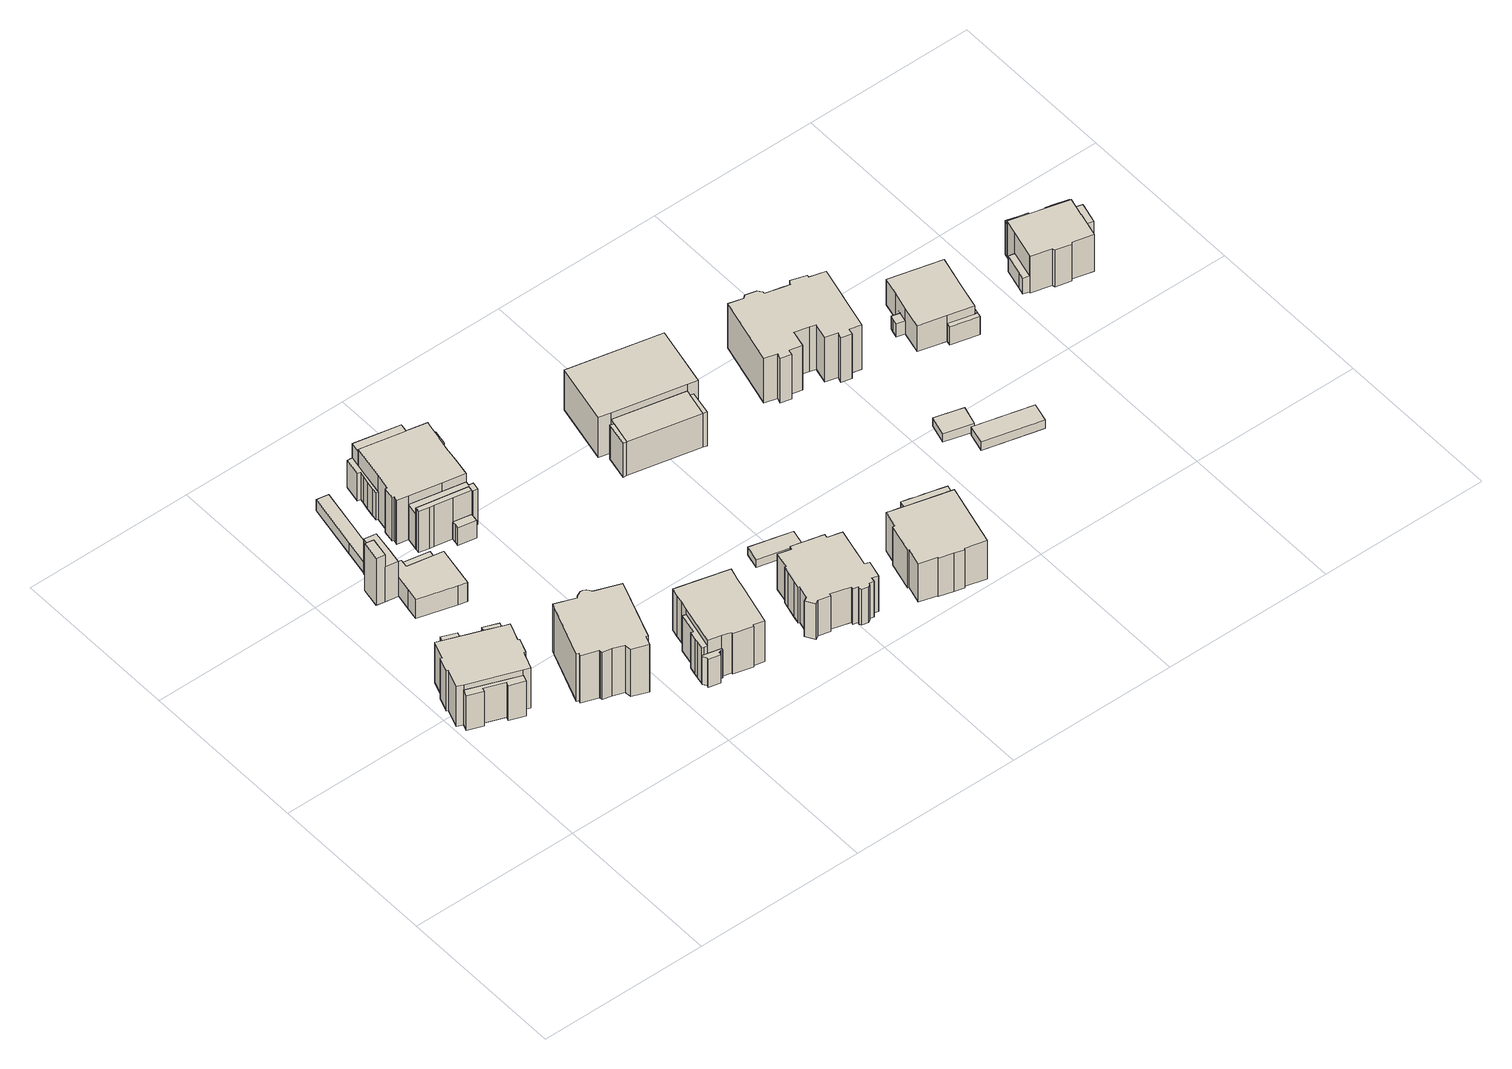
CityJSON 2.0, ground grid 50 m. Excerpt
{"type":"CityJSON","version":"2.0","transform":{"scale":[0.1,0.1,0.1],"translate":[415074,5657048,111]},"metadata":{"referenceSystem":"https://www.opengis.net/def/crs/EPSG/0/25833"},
"CityObjects":{
"building1":{"type":"Building","attributes":{"Gemeindeschluessel":14612000,"Geometrietyp2DReferenz":"3000","function":"31001_9998","roofType":"9999"},"children":["building1-1","building1-2","building1-3","building1-4","building1-5"]},
"building1-1":{"type":"BuildingPart","attributes":{"Dachtyp_tdc":"tdcFreeFormRoof","Dachneigung":75.84,"QualitaetDacherkennung":31,"Geometrietyp2DReferenz":"3000","measuredHeight":14.49,"roofType":"5000"},"parents":["building1"],"geometry":[{"type":"Solid","lod":"1","boundaries":[[[[0,1,2,3,4,5,6,7]],[[8,9,10,11,12,13,14,15]],[[7,9,8,0]],[[6,10,9,7]],[[5,11,10,6]],[[4,12,11,5]],[[3,13,12,4]],[[2,14,13,3]],[[1,15,14,2]],[[0,8,15,1]]]]}]},
"building1-2":{"type":"BuildingPart","attributes":{"Dachtyp_tdc":"tdcGableRoof","Dachneigung":42.17,"QualitaetDacherkennung":32,"Geometrietyp2DReferenz":"3000","measuredHeight":14.57,"roofType":"3100"},"parents":["building1"],"geometry":[{"type":"Solid","lod":"1","boundaries":[[[[16,17,18,19,20]],[[21,22,23,24,25]],[[20,21,25,16]],[[19,22,21,20]],[[18,23,22,19]],[[17,24,23,18]],[[16,25,24,17]]]]}]},
"building1-3":{"type":"BuildingPart","attributes":{"Dachtyp_tdc":"tdcGableRoof","Dachneigung":38.59,"QualitaetDacherkennung":28,"Geometrietyp2DReferenz":"3000","measuredHeight":14.34,"roofType":"3100"},"parents":["building1"],"geometry":[{"type":"Solid","lod":"1","boundaries":[[[[26,27,28,29,30]],[[31,32,33,34,35]],[[29,32,31,30]],[[28,33,32,29]],[[27,34,33,28]],[[26,35,34,27]],[[30,31,35,26]]]]}]},
"building1-4":{"type":"BuildingPart","attributes":{"Dachtyp_tdc":"tdcHipRoof","Dachneigung":42.54,"QualitaetDacherkennung":45,"Geometrietyp2DReferenz":"3000","measuredHeight":18.27,"roofType":"3200"},"parents":["building1"],"geometry":[{"type":"Solid","lod":"1","boundaries":[[[[36,37,38,39,40,41,42,43,44,45,46,47,48,49,50,51,52,53]],[[13,54,55,56,57,58,59,25,24,32,31,60,61,62,63,64,65,14]],[[53,54,13,36]],[[52,55,54,53]],[[51,56,55,52]],[[50,57,56,51]],[[49,58,57,50]],[[48,59,58,49]],[[47,25,59,48]],[[46,24,25,47]],[[45,32,24,46]],[[44,31,32,45]],[[43,60,31,44]],[[42,61,60,43]],[[41,62,61,42]],[[40,63,62,41]],[[39,64,63,40]],[[38,65,64,39]],[[37,14,65,38]],[[36,13,14,37]]]]}]},
"building1-5":{"type":"BuildingPart","attributes":{"Dachtyp_tdc":"tdcPolyFlatRoof","Dachneigung":17.8,"QualitaetDacherkennung":16,"Geometrietyp2DReferenz":"3000","measuredHeight":11.38,"roofType":"2100"},"parents":["building1"],"geometry":[{"type":"Solid","lod":"1","boundaries":[[[[66,67,68,69]],[[33,32,24,23]],[[69,32,33,66]],[[68,24,32,69]],[[67,23,24,68]],[[66,33,23,67]]]]}]},
"building2":{"type":"Building","attributes":{"Gemeindeschluessel":14612000,"Geometrietyp2DReferenz":"3000","function":"31001_9998","roofType":"9999"},"children":["building2-1","building2-2"]},
"building2-1":{"type":"BuildingPart","attributes":{"Dachtyp_tdc":"tdcFreeFormRoof","Dachneigung":65.59,"QualitaetDacherkennung":6,"Geometrietyp2DReferenz":"3000","measuredHeight":14.45,"roofType":"5000"},"parents":["building2"],"geometry":[{"type":"Solid","lod":"1","boundaries":[[[[70,71,72,73,74,75]],[[76,77,78,79,80,81]],[[75,77,76,70]],[[74,78,77,75]],[[73,79,78,74]],[[72,80,79,73]],[[71,81,80,72]],[[70,76,81,71]]]]}]},
"building2-2":{"type":"BuildingPart","attributes":{"Dachtyp_tdc":"tdcFreeFormRoof","Dachneigung":66.12,"QualitaetDacherkennung":8,"Geometrietyp2DReferenz":"3000","measuredHeight":18.22,"roofType":"5000"},"parents":["building2"],"geometry":[{"type":"Solid","lod":"1","boundaries":[[[[82,83,84,85]],[[86,87,80,79]],[[85,87,86,82]],[[84,80,87,85]],[[83,79,80,84]],[[82,86,79,83]]]]}]},
"building3":{"type":"Building","attributes":{"Dachtyp_tdc":"tdcFreeFormRoof","Gemeindeschluessel":14612000,"Dachneigung":43.68,"QualitaetDacherkennung":38,"Geometrietyp2DReferenz":"3000","measuredHeight":11.25,"function":"31001_9998","roofType":"5000"},"geometry":[{"type":"Solid","lod":"1","boundaries":[[[[88,89,90,91,92,93,94,95,96,97]],[[98,99,100,101,102,103,104,105,106,107]],[[97,99,98,88]],[[96,100,99,97]],[[95,101,100,96]],[[94,102,101,95]],[[93,103,102,94]],[[92,104,103,93]],[[91,105,104,92]],[[90,106,105,91]],[[89,107,106,90]],[[88,98,107,89]]]]}]},
"building4":{"type":"Building","attributes":{"Dachtyp_tdc":"tdcFreeFormRoof","Gemeindeschluessel":14612000,"Dachneigung":24.76,"QualitaetDacherkennung":10,"Geometrietyp2DReferenz":"3000","measuredHeight":20.24,"function":"31001_9998","roofType":"5000"},"geometry":[{"type":"Solid","lod":"1","boundaries":[[[[108,109,110,111,112,113,114,115,116,117,118,119,120,121,122,123,124,125,126,127,128]],[[129,130,131,132,133,134,135,136,137,138,139,140,141,142,143,144,145,146,147,148,149]],[[128,130,129,108]],[[127,131,130,128]],[[126,132,131,127]],[[125,133,132,126]],[[124,134,133,125]],[[123,135,134,124]],[[122,136,135,123]],[[121,137,136,122]],[[120,138,137,121]],[[119,139,138,120]],[[118,140,139,119]],[[117,141,140,118]],[[116,142,141,117]],[[115,143,142,116]],[[114,144,143,115]],[[113,145,144,114]],[[112,146,145,113]],[[111,147,146,112]],[[110,148,147,111]],[[109,149,148,110]],[[108,129,149,109]]]]}]},
"building5":{"type":"Building","attributes":{"Dachtyp_tdc":"tdcFreeFormRoof","Gemeindeschluessel":14612000,"Dachneigung":47.02,"QualitaetDacherkennung":16,"Geometrietyp2DReferenz":"3000","measuredHeight":5.21,"function":"31001_9998","roofType":"5000"},"geometry":[{"type":"Solid","lod":"1","boundaries":[[[[150,151,152,153]],[[154,155,156,157]],[[153,155,154,150]],[[152,156,155,153]],[[151,157,156,152]],[[150,154,157,151]]]]}]},
"building6":{"type":"Building","attributes":{"Dachtyp_tdc":"tdcFreeFormRoof","Gemeindeschluessel":14612000,"Dachneigung":10.35,"QualitaetDacherkennung":6,"Geometrietyp2DReferenz":"3000","measuredHeight":5.7,"function":"31001_9998","roofType":"5000"},"geometry":[{"type":"Solid","lod":"1","boundaries":[[[[158,159,160,161,162,163]],[[164,165,166,167,168,169]],[[163,165,164,158]],[[162,166,165,163]],[[161,167,166,162]],[[160,168,167,161]],[[159,169,168,160]],[[158,164,169,159]]]]}]},
"building7":{"type":"Building","attributes":{"Gemeindeschluessel":14612000,"Geometrietyp2DReferenz":"3000","function":"31001_9998","roofType":"9999"},"children":["building7-1","building7-2","building7-3","building7-4","building7-5","building7-6","building7-7"]},
"building7-1":{"type":"BuildingPart","attributes":{"Dachtyp_tdc":"tdcGableRoof","Dachneigung":52.93,"QualitaetDacherkennung":70,"Geometrietyp2DReferenz":"3000","measuredHeight":14.33,"roofType":"3100"},"parents":["building7"],"geometry":[{"type":"Solid","lod":"1","boundaries":[[[[170,171,172,173]],[[174,175,176,177]],[[173,175,174,170]],[[172,176,175,173]],[[171,177,176,172]],[[170,174,177,171]]]]}]},
"building7-2":{"type":"BuildingPart","attributes":{"Dachtyp_tdc":"tdcPolyFlatRoof","Dachneigung":0,"QualitaetDacherkennung":36,"Geometrietyp2DReferenz":"3000","measuredHeight":6.25,"roofType":"1000"},"parents":["building7"],"geometry":[{"type":"Solid","lod":"1","boundaries":[[[[178,179,180,181,182]],[[183,184,185,186,187]],[[182,184,183,178]],[[181,185,184,182]],[[180,186,185,181]],[[179,187,186,180]],[[178,183,187,179]]]]}]},
"building7-3":{"type":"BuildingPart","attributes":{"Dachtyp_tdc":"tdcPolyFlatRoof","Dachneigung":29.19,"QualitaetDacherkennung":24,"Geometrietyp2DReferenz":"3000","measuredHeight":10.11,"roofType":"2100"},"parents":["building7"],"geometry":[{"type":"Solid","lod":"1","boundaries":[[[[188,189,190,191,192,193,194,195,196,197]],[[198,199,200,201,202,203,204,205,206,207]],[[197,199,198,188]],[[196,200,199,197]],[[195,201,200,196]],[[194,202,201,195]],[[193,203,202,194]],[[192,204,203,193]],[[191,205,204,192]],[[190,206,205,191]],[[189,207,206,190]],[[188,198,207,189]]]]}]},
"building7-4":{"type":"BuildingPart","attributes":{"Dachtyp_tdc":"tdcFreeFormRoof","Dachneigung":68.99,"QualitaetDacherkennung":18,"Geometrietyp2DReferenz":"3000","measuredHeight":16.87,"roofType":"5000"},"parents":["building7"],"geometry":[{"type":"Solid","lod":"1","boundaries":[[[[208,209,210,211,212,213,214,215]],[[216,217,218,219,220,221,222,223]],[[215,217,216,208]],[[214,218,217,215]],[[213,219,218,214]],[[212,220,219,213]],[[211,221,220,212]],[[210,222,221,211]],[[209,223,222,210]],[[208,216,223,209]]]]}]},
"building7-5":{"type":"BuildingPart","attributes":{"Dachtyp_tdc":"tdcFreeFormRoof","Dachneigung":80.33,"QualitaetDacherkennung":15,"Geometrietyp2DReferenz":"3000","measuredHeight":16.98,"roofType":"5000"},"parents":["building7"],"geometry":[{"type":"Solid","lod":"1","boundaries":[[[[224,225,226,227,228,229,230,231]],[[186,232,233,234,235,221,220,187]],[[231,232,186,224]],[[230,233,232,231]],[[229,234,233,230]],[[228,235,234,229]],[[227,221,235,228]],[[226,220,221,227]],[[225,187,220,226]],[[224,186,187,225]]]]}]},
"building7-6":{"type":"BuildingPart","attributes":{"Dachtyp_tdc":"tdcFreeFormRoof","Dachneigung":76.17,"QualitaetDacherkennung":14,"Geometrietyp2DReferenz":"3000","measuredHeight":17.91,"roofType":"5000"},"parents":["building7"],"geometry":[{"type":"Solid","lod":"1","boundaries":[[[[236,237,238,239,240]],[[241,242,243,244,198]],[[240,242,241,236]],[[239,243,242,240]],[[238,244,243,239]],[[237,198,244,238]],[[236,241,198,237]]]]}]},
"building7-7":{"type":"BuildingPart","attributes":{"Dachtyp_tdc":"tdcGableRoof","Dachneigung":25.13,"QualitaetDacherkennung":25,"Geometrietyp2DReferenz":"3000","measuredHeight":18.78,"roofType":"3100"},"parents":["building7"],"geometry":[{"type":"Solid","lod":"1","boundaries":[[[[245,246,247,248,249,250,251,252,253,254,255,256,257,258,259,260,261,262,263,264]],[[265,266,267,268,269,270,199,244,271,243,272,174,177,273,274,275,223,276,222,277]],[[264,266,265,245]],[[263,267,266,264]],[[262,268,267,263]],[[261,269,268,262]],[[260,270,269,261]],[[259,199,270,260]],[[258,244,199,259]],[[257,271,244,258]],[[256,243,271,257]],[[255,272,243,256]],[[254,174,272,255]],[[253,177,174,254]],[[252,273,177,253]],[[251,274,273,252]],[[250,275,274,251]],[[249,223,275,250]],[[248,276,223,249]],[[247,222,276,248]],[[246,277,222,247]],[[245,265,277,246]]]]}]},
"building8":{"type":"Building","attributes":{"Gemeindeschluessel":14612000,"Geometrietyp2DReferenz":"3000","function":"31001_9998","roofType":"9999"},"children":["building8-1","building8-2","building8-3","building8-4"]},
"building8-1":{"type":"BuildingPart","attributes":{"Dachtyp_tdc":"tdcPolyFlatRoof","Dachneigung":54.36,"QualitaetDacherkennung":29,"Geometrietyp2DReferenz":"3000","measuredHeight":13.69,"roofType":"2100"},"parents":["building8"],"geometry":[{"type":"Solid","lod":"1","boundaries":[[[[278,279,280,281,282,283,284,285,286,287]],[[288,289,290,291,292,293,294,295,296,297]],[[287,289,288,278]],[[286,290,289,287]],[[285,291,290,286]],[[284,292,291,285]],[[283,293,292,284]],[[282,294,293,283]],[[281,295,294,282]],[[280,296,295,281]],[[279,297,296,280]],[[278,288,297,279]]]]}]},
"building8-2":{"type":"BuildingPart","attributes":{"Dachtyp_tdc":"tdcPolyFlatRoof","Dachneigung":32.15,"QualitaetDacherkennung":42,"Geometrietyp2DReferenz":"3000","measuredHeight":10.55,"roofType":"2100"},"parents":["building8"],"geometry":[{"type":"Solid","lod":"1","boundaries":[[[[298,299,300,301,302,303,304,305,306,307]],[[308,309,310,311,312,313,314,315,316,317]],[[307,309,308,298]],[[306,310,309,307]],[[305,311,310,306]],[[304,312,311,305]],[[303,313,312,304]],[[302,314,313,303]],[[301,315,314,302]],[[300,316,315,301]],[[299,317,316,300]],[[298,308,317,299]]]]}]},
"building8-3":{"type":"BuildingPart","attributes":{"Dachtyp_tdc":"tdcCutTentRoof","Dachneigung":39.38,"QualitaetDacherkennung":23,"Geometrietyp2DReferenz":"3000","measuredHeight":17.39,"roofType":"9999"},"parents":["building8"],"geometry":[{"type":"Solid","lod":"1","boundaries":[[[[318,319,320,321,322,323,324,325,326,327,328,329,330,331,332]],[[333,334,335,336,337,338,339,313,340,341,342,343,344,288,297]],[[332,334,333,318]],[[331,335,334,332]],[[330,336,335,331]],[[329,337,336,330]],[[328,338,337,329]],[[327,339,338,328]],[[326,313,339,327]],[[325,340,313,326]],[[324,341,340,325]],[[323,342,341,324]],[[322,343,342,323]],[[321,344,343,322]],[[320,288,344,321]],[[319,297,288,320]],[[318,333,297,319]]]]}]},
"building8-4":{"type":"BuildingPart","attributes":{"Dachtyp_tdc":"tdcFreeFormRoof","Dachneigung":82.64,"QualitaetDacherkennung":33,"Geometrietyp2DReferenz":"3000","measuredHeight":17.27,"roofType":"5000"},"parents":["building8"],"geometry":[{"type":"Solid","lod":"1","boundaries":[[[[345,346,347,348,349,350,351,352,353]],[[354,355,356,357,341,340,358,312,359]],[[353,355,354,345]],[[352,356,355,353]],[[351,357,356,352]],[[350,341,357,351]],[[349,340,341,350]],[[348,358,340,349]],[[347,312,358,348]],[[346,359,312,347]],[[345,354,359,346]]]]}]},
"building9":{"type":"Building","attributes":{"Dachtyp_tdc":"tdcFreeFormRoof","Gemeindeschluessel":14612000,"Dachneigung":0.402,"QualitaetDacherkennung":56,"Geometrietyp2DReferenz":"3000","measuredHeight":15.93,"function":"31001_9998","roofType":"5000"},"geometry":[{"type":"Solid","lod":"1","boundaries":[[[[360,361,362,363,364,365,366,367,368,369,370,371,372,373,374,375,376,377,378,379,380,381,382,383,384,385,386,387,388,389,390]],[[391,392,393,394,395,396,397,398,399,400,401,402,403,404,405,406,407,408,409,410,411,412,413,414,415,416,417,418,419,420,421]],[[390,392,391,360]],[[389,393,392,390]],[[388,394,393,389]],[[387,395,394,388]],[[386,396,395,387]],[[385,397,396,386]],[[384,398,397,385]],[[383,399,398,384]],[[382,400,399,383]],[[381,401,400,382]],[[380,402,401,381]],[[379,403,402,380]],[[378,404,403,379]],[[377,405,404,378]],[[376,406,405,377]],[[375,407,406,376]],[[374,408,407,375]],[[373,409,408,374]],[[372,410,409,373]],[[371,411,410,372]],[[370,412,411,371]],[[369,413,412,370]],[[368,414,413,369]],[[367,415,414,368]],[[366,416,415,367]],[[365,417,416,366]],[[364,418,417,365]],[[363,419,418,364]],[[362,420,419,363]],[[361,421,420,362]],[[360,391,421,361]]]]}]},
"building10":{"type":"Building","attributes":{"Dachtyp_tdc":"tdcPolyFlatRoof","Gemeindeschluessel":14612000,"Dachneigung":0,"QualitaetDacherkennung":64,"Geometrietyp2DReferenz":"3000","measuredHeight":2.63,"function":"31001_9998","roofType":"1000"},"geometry":[{"type":"Solid","lod":"1","boundaries":[[[[422,423,424,425]],[[426,427,428,429]],[[425,427,426,422]],[[424,428,427,425]],[[423,429,428,424]],[[422,426,429,423]]]]}]},
"building11":{"type":"Building","attributes":{"Gemeindeschluessel":14612000,"Geometrietyp2DReferenz":"3000","function":"31001_9998","roofType":"9999"},"children":["building11-1","building11-2","building11-3","building11-4"]},
"building11-1":{"type":"BuildingPart","attributes":{"Dachtyp_tdc":"tdcPolyFlatRoof","Dachneigung":21.01,"QualitaetDacherkennung":64,"Geometrietyp2DReferenz":"3000","measuredHeight":12.29,"roofType":"2100"},"parents":["building11"],"geometry":[{"type":"Solid","lod":"1","boundaries":[[[[430,431,432,433]],[[434,435,436,437]],[[433,435,434,430]],[[432,436,435,433]],[[431,437,436,432]],[[430,434,437,431]]]]}]},
"building11-2":{"type":"BuildingPart","attributes":{"Dachtyp_tdc":"tdcPolyFlatRoof","Dachneigung":0,"QualitaetDacherkennung":72,"Geometrietyp2DReferenz":"3000","measuredHeight":11.99,"roofType":"1000"},"parents":["building11"],"geometry":[{"type":"Solid","lod":"1","boundaries":[[[[438,439,440,441,442,443]],[[444,436,435,445,446,447]],[[443,436,444,438]],[[442,435,436,443]],[[441,445,435,442]],[[440,446,445,441]],[[439,447,446,440]],[[438,444,447,439]]]]}]},
"building11-3":{"type":"BuildingPart","attributes":{"Dachtyp_tdc":"tdcPolyFlatRoof","Dachneigung":33.06,"QualitaetDacherkennung":38,"Geometrietyp2DReferenz":"3000","measuredHeight":12.42,"roofType":"2100"},"parents":["building11"],"geometry":[{"type":"Solid","lod":"1","boundaries":[[[[448,449,450,451]],[[452,446,445,453]],[[451,446,452,448]],[[450,445,446,451]],[[449,453,445,450]],[[448,452,453,449]]]]}]},
"building11-4":{"type":"BuildingPart","attributes":{"Dachtyp_tdc":"tdcCutTentRoof","Dachneigung":44.75,"QualitaetDacherkennung":45,"Geometrietyp2DReferenz":"3000","measuredHeight":17.63,"roofType":"9999"},"parents":["building11"],"geometry":[{"type":"Solid","lod":"1","boundaries":[[[[454,455,456,457,458,459]],[[444,447,460,461,462,463]],[[459,447,444,454]],[[458,460,447,459]],[[457,461,460,458]],[[456,462,461,457]],[[455,463,462,456]],[[454,444,463,455]]]]}]},
"building12":{"type":"Building","attributes":{"Gemeindeschluessel":14612000,"Geometrietyp2DReferenz":"3000","function":"31001_9998","roofType":"9999"},"children":["building12-1","building12-2"]},
"building12-1":{"type":"BuildingPart","attributes":{"Dachtyp_tdc":"tdcFreeFormRoof","Dachneigung":63.85,"QualitaetDacherkennung":12,"Geometrietyp2DReferenz":"3000","measuredHeight":13.63,"roofType":"5000"},"parents":["building12"],"geometry":[{"type":"Solid","lod":"1","boundaries":[[[[464,465,466,467,468,469,470,471]],[[472,473,474,475,476,477,478,479]],[[471,472,479,464]],[[470,473,472,471]],[[469,474,473,470]],[[468,475,474,469]],[[467,476,475,468]],[[466,477,476,467]],[[465,478,477,466]],[[464,479,478,465]]]]}]},
"building12-2":{"type":"BuildingPart","attributes":{"Dachtyp_tdc":"tdcHipAndGableRoof","Dachneigung":26.4,"QualitaetDacherkennung":58,"Geometrietyp2DReferenz":"3000","measuredHeight":16.11,"roofType":"5000"},"parents":["building12"],"geometry":[{"type":"Solid","lod":"1","boundaries":[[[[480,481,482,483,484,485,486,487,488,489,490,491,492,493,494,495]],[[496,497,498,499,500,501,502,503,504,505,506,507,479,508,509,510]],[[495,497,496,480]],[[494,498,497,495]],[[493,499,498,494]],[[492,500,499,493]],[[491,501,500,492]],[[490,502,501,491]],[[489,503,502,490]],[[488,504,503,489]],[[487,505,504,488]],[[486,506,505,487]],[[485,507,506,486]],[[484,479,507,485]],[[483,508,479,484]],[[482,509,508,483]],[[481,510,509,482]],[[480,496,510,481]]]]}]},
"building13":{"type":"Building","attributes":{"Dachtyp_tdc":"tdcFreeFormRoof","Gemeindeschluessel":14612000,"Dachneigung":45.63,"QualitaetDacherkennung":13,"Geometrietyp2DReferenz":"3000","measuredHeight":19.82,"function":"31001_9998","roofType":"5000"},"geometry":[{"type":"Solid","lod":"1","boundaries":[[[[511,512,513,514,515,516,517,518,519,520,521,522,523,524,525,526,527,528,529,530,531,532,533,534,535,536,537,538,539,540]],[[541,542,543,544,545,546,547,548,549,550,551,552,553,554,555,556,557,558,559,560,561,562,563,564,565,566,567,568,569,570]],[[540,542,541,511]],[[539,543,542,540]],[[538,544,543,539]],[[537,545,544,538]],[[536,546,545,537]],[[535,547,546,536]],[[534,548,547,535]],[[533,549,548,534]],[[532,550,549,533]],[[531,551,550,532]],[[530,552,551,531]],[[529,553,552,530]],[[528,554,553,529]],[[527,555,554,528]],[[526,556,555,527]],[[525,557,556,526]],[[524,558,557,525]],[[523,559,558,524]],[[522,560,559,523]],[[521,561,560,522]],[[520,562,561,521]],[[519,563,562,520]],[[518,564,563,519]],[[517,565,564,518]],[[516,566,565,517]],[[515,567,566,516]],[[514,568,567,515]],[[513,569,568,514]],[[512,570,569,513]],[[511,541,570,512]]]]}]},
"building14":{"type":"Building","attributes":{"Dachtyp_tdc":"tdcPolyFlatRoof","Gemeindeschluessel":14612000,"Dachneigung":0,"QualitaetDacherkennung":87,"Geometrietyp2DReferenz":"3000","measuredHeight":2.93,"function":"31001_9998","roofType":"1000"},"geometry":[{"type":"Solid","lod":"1","boundaries":[[[[571,572,573,574]],[[575,576,577,578]],[[574,576,575,571]],[[573,577,576,574]],[[572,578,577,573]],[[571,575,578,572]]]]}]},
"building15":{"type":"Building","attributes":{"Dachtyp_tdc":"tdcPolyFlatRoof","Gemeindeschluessel":14612000,"Dachneigung":2.93,"QualitaetDacherkennung":78,"Geometrietyp2DReferenz":"3000","measuredHeight":3.11,"function":"31001_9998","roofType":"2100"},"geometry":[{"type":"Solid","lod":"1","boundaries":[[[[579,580,581,582]],[[583,584,585,586]],[[582,584,583,579]],[[581,585,584,582]],[[580,586,585,581]],[[579,583,586,580]]]]}]},
"building16":{"type":"Building","attributes":{"Gemeindeschluessel":14612000,"Geometrietyp2DReferenz":"3000","function":"31001_9998","roofType":"9999"},"children":["building16-1","building16-2","building16-3","building16-4"]},
"building16-1":{"type":"BuildingPart","attributes":{"Dachtyp_tdc":"tdcPolyFlatRoof","Dachneigung":0,"QualitaetDacherkennung":42,"Geometrietyp2DReferenz":"3000","measuredHeight":6.61,"roofType":"1000"},"parents":["building16"],"geometry":[{"type":"Solid","lod":"1","boundaries":[[[[587,588,589,590]],[[591,592,593,594]],[[590,592,591,587]],[[589,593,592,590]],[[588,594,593,589]],[[587,591,594,588]]]]}]},
"building16-2":{"type":"BuildingPart","attributes":{"Dachtyp_tdc":"tdcCutTentRoof","Dachneigung":41.72,"QualitaetDacherkennung":40,"Geometrietyp2DReferenz":"3000","measuredHeight":12.52,"roofType":"9999"},"parents":["building16"],"geometry":[{"type":"Solid","lod":"1","boundaries":[[[[595,596,597,598,599,600,601,602]],[[603,604,605,591,594,606,607,608]],[[601,604,603,602]],[[600,605,604,601]],[[599,591,605,600]],[[598,594,591,599]],[[597,606,594,598]],[[596,607,606,597]],[[595,608,607,596]],[[602,603,608,595]]]]}]},
"building16-3":{"type":"BuildingPart","attributes":{"Dachtyp_tdc":"tdcPolyFlatRoof","Dachneigung":42.03,"QualitaetDacherkennung":34,"Geometrietyp2DReferenz":"3000","measuredHeight":7.13,"roofType":"2100"},"parents":["building16"],"geometry":[{"type":"Solid","lod":"1","boundaries":[[[[609,610,611,612]],[[593,613,614,606]],[[612,613,593,609]],[[611,614,613,612]],[[610,606,614,611]],[[609,593,606,610]]]]}]},
"building16-4":{"type":"BuildingPart","attributes":{"Dachtyp_tdc":"tdcGableRoof","Dachneigung":32.8,"QualitaetDacherkennung":42,"Geometrietyp2DReferenz":"3000","measuredHeight":6.39,"roofType":"3100"},"parents":["building16"],"geometry":[{"type":"Solid","lod":"1","boundaries":[[[[615,616,617,618,619,620,615,621]],[[603,622,623,608,624,625,626,622]],[[622,615,620,623]],[[619,608,623,620]],[[618,624,608,619]],[[617,625,624,618]],[[616,626,625,617]],[[615,622,626,616]]]]}]},
"building17":{"type":"Building","attributes":{"Gemeindeschluessel":14612000,"Geometrietyp2DReferenz":"3000","function":"31001_9998","roofType":"9999"},"children":["building17-1","building17-2","building17-3","building17-4","building17-5"]},
"building17-1":{"type":"BuildingPart","attributes":{"Dachtyp_tdc":"tdcFreeFormRoof","Dachneigung":68.88,"QualitaetDacherkennung":17,"Geometrietyp2DReferenz":"3000","measuredHeight":12.82,"roofType":"5000"},"parents":["building17"],"geometry":[{"type":"Solid","lod":"1","boundaries":[[[[627,628,629,630,631]],[[632,633,634,635,636]],[[631,633,632,627]],[[630,634,633,631]],[[629,635,634,630]],[[628,636,635,629]],[[627,632,636,628]]]]}]},
"building17-2":{"type":"BuildingPart","attributes":{"Dachtyp_tdc":"tdcPolyFlatRoof","Dachneigung":58.23,"QualitaetDacherkennung":25,"Geometrietyp2DReferenz":"3000","measuredHeight":12.93,"roofType":"2100"},"parents":["building17"],"geometry":[{"type":"Solid","lod":"1","boundaries":[[[[637,638,639,640,641,642]],[[643,644,645,646,647,648]],[[642,643,648,637]],[[641,644,643,642]],[[640,645,644,641]],[[639,646,645,640]],[[638,647,646,639]],[[637,648,647,638]]]]}]},
"building17-3":{"type":"BuildingPart","attributes":{"Dachtyp_tdc":"tdcCutTentRoof","Dachneigung":34.7,"QualitaetDacherkennung":55,"Geometrietyp2DReferenz":"3000","measuredHeight":15.23,"roofType":"9999"},"parents":["building17"],"geometry":[{"type":"Solid","lod":"1","boundaries":[[[[649,650,651,652,653,654,655,656,657,658,659,660,661,662]],[[663,664,665,666,667,668,669,670,636,635,644,643,671,672]],[[662,664,663,649]],[[661,665,664,662]],[[660,666,665,661]],[[659,667,666,660]],[[658,668,667,659]],[[657,669,668,658]],[[656,670,669,657]],[[655,636,670,656]],[[654,635,636,655]],[[653,644,635,654]],[[652,643,644,653]],[[651,671,643,652]],[[650,672,671,651]],[[649,663,672,650]]]]}]},
"building17-4":{"type":"BuildingPart","attributes":{"Dachtyp_tdc":"tdcFreeFormRoof","Dachneigung":60.01,"QualitaetDacherkennung":10,"Geometrietyp2DReferenz":"3000","measuredHeight":6.41,"roofType":"5000"},"parents":["building17"],"geometry":[{"type":"Solid","lod":"1","boundaries":[[[[673,674,675,676,677]],[[678,679,670,669,680]],[[677,679,678,673]],[[676,670,679,677]],[[675,669,670,676]],[[674,680,669,675]],[[673,678,680,674]]]]}]},
"building17-5":{"type":"BuildingPart","attributes":{"Dachtyp_tdc":"tdcPolyFlatRoof","Dachneigung":0,"QualitaetDacherkennung":58,"Geometrietyp2DReferenz":"3000","measuredHeight":9.08,"roofType":"1000"},"parents":["building17"],"geometry":[{"type":"Solid","lod":"1","boundaries":[[[[681,682,683,684,685,686,687]],[[688,689,690,691,672,671,648]],[[687,688,648,681]],[[686,689,688,687]],[[685,690,689,686]],[[684,691,690,685]],[[683,672,691,684]],[[682,671,672,683]],[[681,648,671,682]]]]}]}
},
"vertices":[
[117,391,139],[161,375,139],[168,395,139],[22,450,139],[15,430,139],[59,414,139],[62,424,139],[121,402,139],[117,391,15],[121,402,15],[62,424,15],[59,414,15],[15,430,15],[22,450,15],[168,395,15],[161,375,15],
[79,600,149],[123,583,149],[126,593,149],[130,603,149],[87,620,149],[87,620,15],[130,603,15],[126,593,15],[123,583,15],[79,600,15],
[232,564,147],[189,581,147],[185,570,147],[181,561,147],[225,544,147],[225,544,15],[181,561,15],[185,570,15],[189,581,15],[232,564,15],
[22,450,158],[168,395,158],[187,388,158],[207,441,158],[212,439,158],[228,482,158],[223,484,158],[244,537,158],[225,544,158],[181,561,158],[123,583,158],[79,600,158],[60,607,158],[40,554,158],[35,556,158],[19,513,158],[24,511,158],[4,457,158],[4,457,15],[24,511,15],[19,513,15],[35,556,15],[40,554,15],[60,607,15],[244,537,15],[223,484,15],[228,482,15],[212,439,15],[207,441,15],[187,388,15],
[185,570,127],[126,593,127],[123,583,127],[181,561,127],
[202,1007,129],[167,1013,129],[157,963,129],[147,906,129],[183,899,129],[191,942,129],[202,1007,4],[191,942,4],[183,899,4],[147,906,4],[157,963,4],[167,1013,4],
[122,911,172],[147,906,172],[157,963,172],[132,968,172],[122,911,4],[132,968,4],
[276,780,77],[302,774,77],[324,893,77],[299,898,77],[220,912,77],[224,936,77],[191,942,77],[183,899,77],[173,848,77],[166,811,77],[276,780,8],[166,811,8],[173,848,8],[183,899,8],[191,942,8],[224,936,8],[220,912,8],[299,898,8],[324,893,8],[302,774,8],
[299,336,178],[296,328,178],[343,312,178],[344,308,178],[345,303,178],[373,297,178],[404,285,178],[406,266,178],[452,249,178],[463,276,178],[468,274,178],[534,452,178],[460,479,178],[451,493,178],[443,497,178],[435,498,178],[420,490,178],[416,486,178],[355,508,178],[351,497,178],[292,339,178],[299,336,9],[292,339,9],[351,497,9],[355,508,9],[416,486,9],[420,490,9],[435,498,9],[443,497,9],[451,493,9],[460,479,9],[534,452,9],[468,274,9],[463,276,9],[452,249,9],[406,266,9],[404,285,9],[373,297,9],[345,303,9],[344,308,9],[343,312,9],[296,328,9],
[299,898,68],[303,921,68],[224,936,68],[220,912,68],[299,898,23],[220,912,23],[224,936,23],[303,921,23],
[167,1013,46],[202,1007,46],[216,1080,46],[247,1247,46],[212,1253,46],[181,1087,46],[167,1013,7],[181,1087,7],[212,1253,7],[247,1247,7],[216,1080,7],[202,1007,7],
[508,1168,152],[500,1126,152],[515,1123,152],[523,1165,152],[508,1168,24],[523,1165,24],[515,1123,24],[500,1126,24],
[448,916,86],[452,940,86],[400,950,86],[398,937,86],[396,926,86],[448,916,24],[396,926,24],[398,937,24],[400,950,24],[452,940,24],
[326,1250,121],[322,1251,121],[311,1253,121],[301,1202,121],[311,1199,121],[308,1184,121],[303,1162,121],[298,1137,121],[295,1121,121],[301,1120,121],[326,1250,24],[301,1120,24],[295,1121,24],[298,1137,24],[303,1162,24],[308,1184,24],[311,1199,24],[301,1202,24],[311,1253,24],[322,1251,24],
[471,975,150],[473,987,150],[315,1018,150],[308,982,150],[455,955,150],[467,952,150],[480,950,150],[485,973,150],[471,975,24],[485,973,24],[480,950,24],[467,952,24],[455,955,24],[308,982,24],[315,1018,24],[473,987,24],
[400,950,171],[452,940,171],[455,955,171],[308,982,171],[307,978,171],[306,968,171],[336,962,171],[348,960,171],[348,960,24],[336,962,24],[306,968,24],[307,978,24],
[460,1223,173],[326,1250,173],[320,1221,173],[454,1194,173],[457,1208,173],[460,1223,24],[457,1208,24],[454,1194,24],[320,1221,24],
[284,1033,180],[282,1025,180],[315,1018,180],[408,1000,180],[473,987,180],[483,1040,180],[490,1085,180],[499,1126,180],[500,1126,180],[508,1168,180],[511,1182,180],[454,1194,180],[446,1195,180],[320,1221,180],[301,1120,180],[293,1079,180],[292,1073,180],[286,1074,180],[280,1040,180],[285,1039,180],[284,1033,24],[285,1039,24],[280,1040,24],[286,1074,24],[292,1073,24],[293,1079,24],[446,1195,24],[511,1182,24],[499,1126,24],[490,1085,24],[483,1040,24],[408,1000,24],[282,1025,24],
[648,369,138],[784,335,138],[787,350,138],[759,357,138],[721,367,138],[698,372,138],[678,377,138],[670,379,138],[658,382,138],[651,384,138],[648,369,12],[651,384,12],[658,382,12],[670,379,12],[678,377,12],[698,372,12],[721,367,12],[759,357,12],[787,350,12],[784,335,12],
[605,158,112],[608,167,112],[612,168,112],[616,170,112],[620,169,112],[621,174,112],[568,187,112],[567,184,112],[574,172,112],[572,166,112],[605,158,12],[572,166,12],[574,172,12],[567,184,12],[568,187,12],[621,174,12],[620,169,12],[616,170,12],[612,168,12],[608,167,12],
[775,301,158],[784,335,158],[648,369,158],[629,374,158],[623,348,158],[618,326,158],[612,300,158],[584,183,158],[621,174,158],[648,167,158],[647,163,158],[703,148,158],[704,153,158],[736,145,158],[766,265,158],[775,301,12],[766,265,12],[736,145,12],[704,153,12],[703,148,12],[647,163,12],[648,167,12],[584,183,12],[612,300,12],[618,326,12],[623,348,12],[629,374,12],
[576,223,138],[572,208,138],[568,187,138],[574,185,138],[584,183,138],[612,300,138],[602,303,138],[588,243,138],[581,245,138],[576,223,12],[581,245,12],[588,243,12],[602,303,12],[574,185,12],[572,208,12],
[1044,287,147],[953,310,147],[950,300,147],[912,310,147],[901,263,147],[897,264,147],[892,244,147],[884,210,147],[879,189,147],[883,188,147],[874,151,147],[861,143,147],[877,117,147],[888,124,147],[922,115,147],[924,122,147],[982,107,147],[980,99,147],[994,96,147],[992,90,147],[996,84,147],[1014,79,147],[1021,83,147],[1022,89,147],[1036,85,147],[1039,98,147],[1057,93,147],[1070,143,147],[1056,147,147],[1084,265,147],[1042,276,147],[1044,287,20],[1042,276,20],[1084,265,20],[1056,147,20],[1070,143,20],[1057,93,20],[1039,98,20],[1036,85,20],[1022,89,20],[1021,83,20],[1014,79,20],[996,84,20],[992,90,20],[994,96,20],[980,99,20],[982,107,20],[924,122,20],[922,115,20],[888,124,20],[877,117,20],[861,143,20],[874,151,20],[883,188,20],[879,189,20],[884,210,20],[892,244,20],[897,264,20],[901,263,20],[912,310,20],[950,300,20],[953,310,20],
[922,405,42],[1045,374,42],[1056,422,42],[934,452,42],[922,405,15],[934,452,15],[1056,422,15],[1045,374,15],
[1090,799,142],[1104,868,142],[1095,870,142],[1080,801,142],[1090,799,21],[1080,801,21],[1095,870,21],[1104,868,21],
[1098,886,141],[891,931,141],[887,914,141],[872,846,141],[1080,801,141],[1095,870,141],[1098,886,21],[872,846,21],[887,914,21],[891,931,21],
[876,917,142],[861,848,142],[872,846,142],[887,914,142],[876,917,21],[861,848,21],
[1098,886,164],[1128,880,164],[1167,1059,164],[896,1118,164],[857,939,164],[891,931,164],[857,939,21],[896,1118,21],[1167,1059,21],[1128,880,21],
[1256,227,140],[1380,195,140],[1389,226,140],[1331,242,140],[1329,242,140],[1305,248,140],[1290,252,140],[1265,259,140],[1265,259,20],[1290,252,20],[1305,248,20],[1329,242,20],[1331,242,20],[1389,226,20],[1380,195,20],[1256,227,20],
[1272,19,157],[1274,24,157],[1335,8,157],[1383,194,157],[1256,227,157],[1238,232,157],[1217,237,157],[1203,241,157],[1190,192,157],[1185,193,157],[1163,109,157],[1167,108,157],[1153,55,157],[1204,41,157],[1203,38,157],[1245,27,157],[1272,19,20],[1245,27,20],[1203,38,20],[1204,41,20],[1153,55,20],[1167,108,20],[1163,109,20],[1185,193,20],[1190,192,20],[1203,241,20],[1217,237,20],[1238,232,20],[1383,194,20],[1335,8,20],[1274,24,20],
[1384,1013,180],[1342,1024,180],[1291,822,180],[1327,813,180],[1323,797,180],[1353,789,180],[1357,805,180],[1393,796,180],[1405,844,180],[1447,834,180],[1465,829,180],[1453,782,180],[1488,773,180],[1483,756,180],[1513,749,180],[1517,766,180],[1551,758,180],[1600,955,180],[1554,967,180],[1555,974,180],[1511,988,180],[1505,981,180],[1504,976,180],[1479,982,180],[1454,989,180],[1446,991,180],[1433,994,180],[1434,1000,180],[1425,1012,180],[1393,1020,180],[1384,1013,21],[1393,1020,21],[1425,1012,21],[1434,1000,21],[1433,994,21],[1446,991,21],[1454,989,21],[1479,982,21],[1504,976,21],[1505,981,21],[1511,988,21],[1555,974,21],[1554,967,21],[1600,955,21],[1551,758,21],[1517,766,21],[1513,749,21],[1483,756,21],[1488,773,21],[1453,782,21],[1465,829,21],[1447,834,21],[1405,844,21],[1393,796,21],[1357,805,21],[1353,789,21],[1323,797,21],[1327,813,21],[1291,822,21],[1342,1024,21],
[1648,476,47],[1565,499,47],[1549,441,47],[1632,418,47],[1648,476,18],[1632,418,18],[1549,441,18],[1565,499,18],
[1605,359,47],[1775,317,47],[1789,372,47],[1619,415,47],[1605,359,17],[1619,415,17],[1789,372,17],[1775,317,17],
[1868,763,89],[1847,677,89],[1854,676,89],[1875,761,89],[1868,763,23],[1875,761,23],[1854,676,23],[1847,677,23],
[1710,781,115],[1694,716,115],[1774,696,115],[1847,677,115],[1868,763,115],[1890,849,115],[1737,887,115],[1725,839,115],[1725,839,23],[1737,887,23],[1890,849,23],[1774,696,23],[1694,716,23],[1710,781,23],
[1854,676,88],[1774,696,88],[1771,682,88],[1851,662,88],[1851,662,23],[1771,682,23],
[1718,810,69],[1694,816,69],[1691,804,69],[1686,787,69],[1710,781,69],[1715,798,69],[1725,839,69],[1718,810,23],[1715,798,23],[1686,787,23],[1691,804,23],[1694,816,23],
[2075,836,141],[2072,824,141],[2132,808,141],[2135,820,141],[2113,826,141],[2075,836,21],[2113,826,21],[2135,820,21],[2132,808,21],[2072,824,21],
[2242,787,140],[2244,792,140],[2203,803,140],[2181,808,140],[2178,796,140],[2240,780,140],[2240,780,21],[2178,796,21],[2181,808,21],[2203,803,21],[2244,792,21],[2242,787,21],
[2208,651,152],[2227,725,152],[2226,725,152],[2240,780,152],[2178,796,152],[2132,808,152],[2072,824,152],[2061,781,152],[2040,698,152],[2039,694,152],[2097,679,152],[2100,671,152],[2144,661,152],[2148,666,152],[2208,651,21],[2148,666,21],[2144,661,21],[2100,671,21],[2097,679,21],[2039,694,21],[2040,698,21],[2061,781,21],[2226,725,21],[2227,725,21],
[2028,727,77],[2022,703,77],[2040,698,77],[2061,781,77],[2043,785,77],[2028,727,21],[2043,785,21],[2022,703,21],
[2242,787,112],[2226,725,112],[2227,725,112],[2260,716,112],[2275,776,112],[2276,778,112],[2248,785,112],[2248,785,21],[2276,778,21],[2275,776,21],[2260,716,21]
]}
